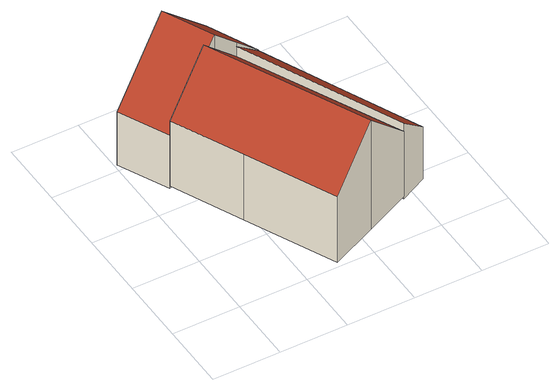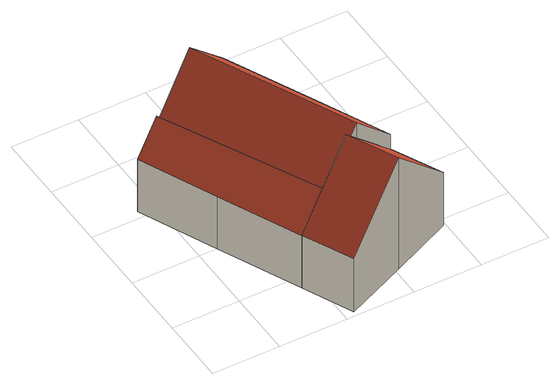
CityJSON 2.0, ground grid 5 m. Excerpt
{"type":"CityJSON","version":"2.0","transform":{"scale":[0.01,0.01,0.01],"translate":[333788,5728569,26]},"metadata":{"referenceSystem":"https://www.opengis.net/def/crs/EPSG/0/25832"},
"CityObjects":{
"building1":{"type":"Building","attributes":{"Geometrietyp2DReferenz":"3000","Gemeindeschluessel":"05170048","function":"31001_1210","roofType":"3100","measuredHeight":9.41},"address":[{"country":"Germany","locality":"Wesel","thoroughfareNumber":"150","thoroughfareName":"Emmericher Straße"}],"geometry":[{"type":"Solid","lod":"2","boundaries":[[[[0,1,2,3]],[[4,5,1,0]],[[6,7,5,4]],[[8,9,7,6]],[[10,11,9,8]],[[12,13,11,10]],[[3,2,13,12]],[[6,4,0,3,8]],[[12,10,8,3]],[[1,5,7,9,11,13,2]]]],"semantics":{"surfaces":[{"type":"WallSurface"},{"type":"RoofSurface"},{"type":"GroundSurface"}],"values":[[0,0,0,0,0,0,0,1,1,2]]}}]},
"building2":{"type":"Building","attributes":{"Gemeindeschluessel":"05170048","Geometrietyp2DReferenz":"3000","function":"31001_1000"},"address":[{"country":"Germany","locality":"Wesel","thoroughfareNumber":"150","thoroughfareName":"Emmericher Straße"}],"children":["building2-1","building2-2"]},
"building2-1":{"type":"BuildingPart","attributes":{"roofType":"3100","measuredHeight":9.55},"parents":["building2"],"geometry":[{"type":"MultiSurface","lod":"2","boundaries":[[[14,15,16,17]],[[18,19,15,14]],[[20,21,19,18]],[[22,23,21,20]],[[24,25,23,22]],[[17,16,26,27]],[[18,14,17,20]],[[27,24,22,20,17]],[[15,19,21,23,25,26,16]],[[24,27,28,29]],[[26,25,29,28]]],"semantics":{"surfaces":[{"type":"WallSurface"},{"type":"RoofSurface"},{"type":"GroundSurface"},{"type":"ClosureSurface"}],"values":[0,0,0,0,0,0,1,1,2,0,3]}}]},
"building2-2":{"type":"BuildingPart","attributes":{"roofType":"2100","measuredHeight":6.72},"parents":["building2"],"geometry":[{"type":"Solid","lod":"2","boundaries":[[[[30,31,25,29]],[[32,33,31,30]],[[34,35,33,32]],[[28,26,35,34]],[[32,30,29,28,34]],[[25,31,33,35,26]],[[28,29,25,26]]]],"semantics":{"surfaces":[{"type":"WallSurface"},{"type":"RoofSurface"},{"type":"GroundSurface"},{"type":"ClosureSurface"}],"values":[[0,0,0,0,1,2,3]]}}]}
},
"vertices":[
[739,19,646],[739,19,82],[1080,177,82],[1080,177,1023],[434,671,646],[434,671,82],[193,1187,646],[193,1187,82],[532,1339,1023],[532,1339,82],[870,1492,646],[870,1492,82],[1421,336,646],[1421,336,82],
[193,1187,518],[193,1187,61],[643,1390,61],[643,1390,1017],[15,1552,518],[15,1552,61],[470,1756,1017],[470,1756,61],[925,1960,518],[925,1960,61],[1094,1593,516],[1094,1593,61],[870,1492,61],[870,1492,765],[870,1492,733],[1094,1593,511],
[1366,1001,509],[1366,1001,61],[1623,434,511],[1623,434,61],[1421,336,714],[1421,336,61]
]}
